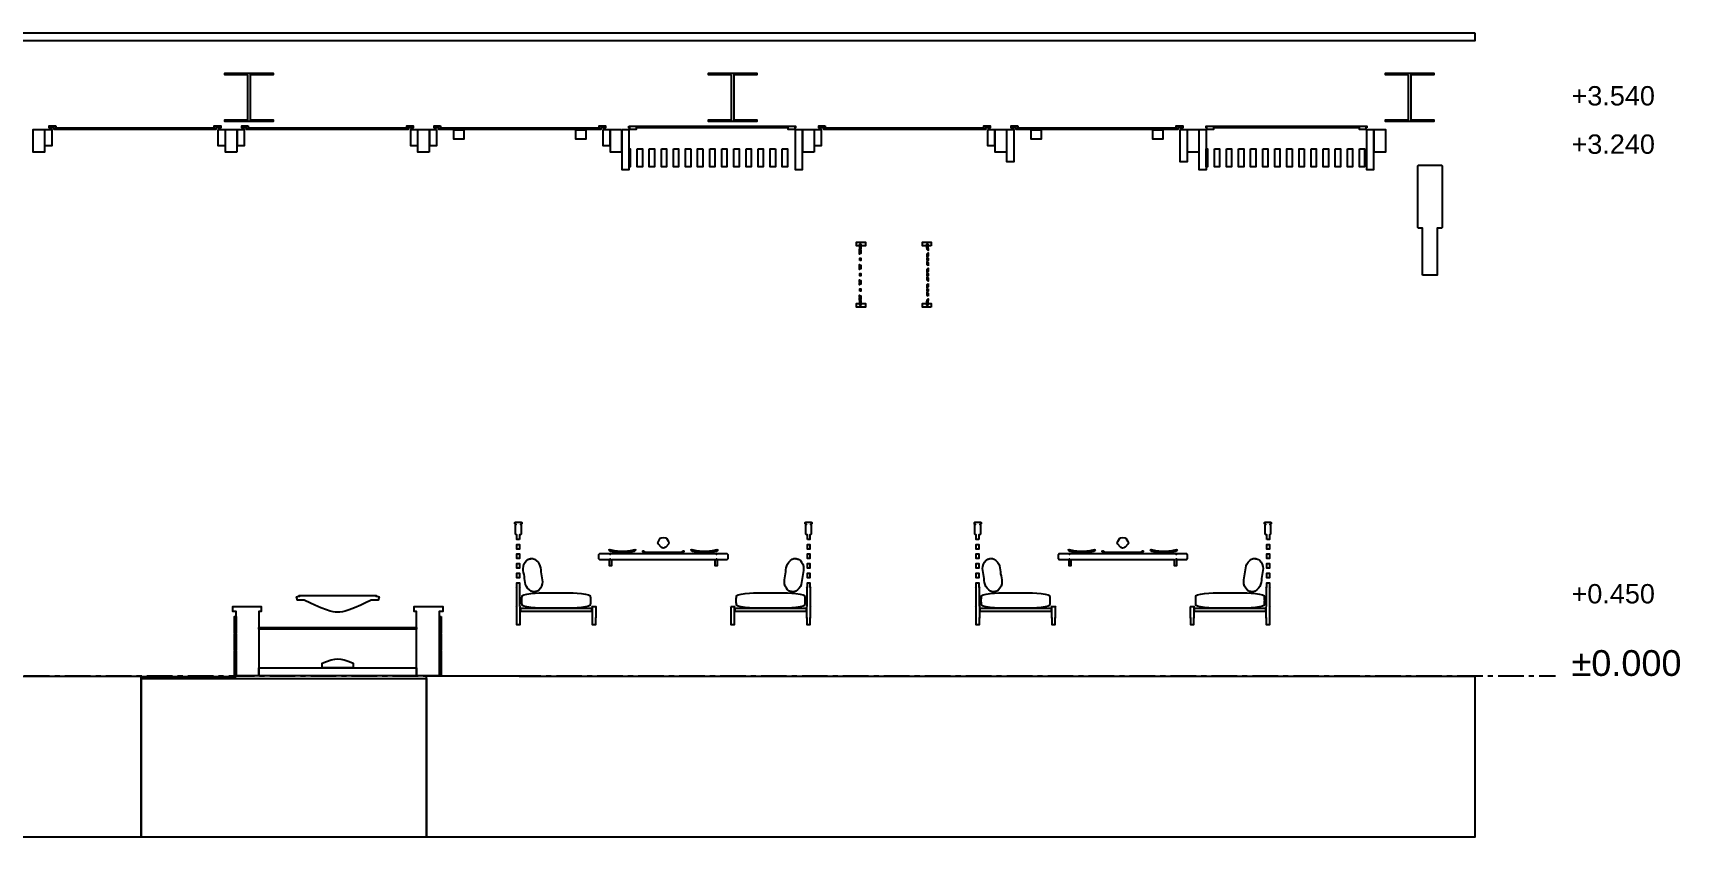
# Model space of a CAD drawing. Header units: millimetres. Extents: x -2320 to 44593, y -183000 to 30400.
# Drawn here: x 26225 to 36443, y -35000 to -30010 of the extents above; entities that cross this region are included whole.
import ezdxf

# ---------------------------------------------------------------- set-up
doc = ezdxf.new("R2010")
doc.units = ezdxf.units.MM
doc.header["$LTSCALE"] = 50
doc.linetypes.add('CENTER', pattern=[5.08, 3.175, -0.635, 0.635, -0.635])
for name, color, linetype in [('A-DIMS', 1, 'Continuous'), ('A-SECT', 7, 'Continuous'), ('S-GRID', 8, 'CENTER')]:
    doc.layers.add(name, color=color, linetype=linetype)
doc.styles.add('VN', font='arial.ttf')

msp = doc.modelspace()

# ---------------------------------------------------------------- linework, layer by layer
at = {"layer": 'A-SECT'}
for points in [[(35169.5, -30010), (35169.5, -30060), (20766, -30060), (20766, -30010)], [(27558.9, -30270.7), (27416, -30270.7), (27416, -30260), (27716, -30260), (27716, -30270.7), (27573.1, -30270.7), (27573.1, -30549.3), (27716, -30549.3), (27716, -30560), (27416, -30560), (27416, -30549.3), (27558.9, -30549.3)], [(30558.9, -30270.7), (30416, -30270.7), (30416, -30260), (30716, -30260), (30716, -30270.7), (30573.1, -30270.7), (30573.1, -30549.3), (30716, -30549.3), (30716, -30560), (30416, -30560), (30416, -30549.3), (30558.9, -30549.3)], [(34758.9, -30270.7), (34616, -30270.7), (34616, -30260), (34916, -30260), (34916, -30270.7), (34773.1, -30270.7), (34773.1, -30549.3), (34916, -30549.3), (34916, -30560), (34616, -30560), (34616, -30549.3), (34758.9, -30549.3)], [(26296.7, -30610), (26296.7, -30750), (26226.7, -30750), (26226.7, -30610)], [(26299.7, -30610), (26341.7, -30610), (26341.7, -30710), (26299.7, -30710)], [(26366.7, -30586), (26366.7, -30598), (27350.1, -30598), (27350.1, -30586), (27390.1, -30586), (27390.1, -30598), (27360.1, -30598), (27360.1, -30610), (26356.7, -30610), (26356.7, -30598), (26326.7, -30598), (26326.7, -30586)], [(27375.1, -30610), (27417.1, -30610), (27417.1, -30710), (27375.1, -30710)], [(27490.1, -30750), (27420.1, -30750), (27420.1, -30610), (27490.1, -30610)], [(27493.1, -30610), (27535.1, -30610), (27535.1, -30710), (27493.1, -30710)], [(27560.1, -30586), (27560.1, -30598), (28543.6, -30598), (28543.6, -30586), (28583.6, -30586), (28583.6, -30598), (28553.6, -30598), (28553.6, -30610), (27550.1, -30610), (27550.1, -30598), (27520.1, -30598), (27520.1, -30586)], [(28610.6, -30610), (28610.6, -30710), (28568.6, -30710), (28568.6, -30610)], [(28683.6, -30750), (28613.6, -30750), (28613.6, -30610), (28683.6, -30610)], [(28728.6, -30610), (28728.6, -30710), (28686.6, -30710), (28686.6, -30610)], [(28753.6, -30586), (28753.6, -30598), (29737.1, -30598), (29737.1, -30586), (29777.1, -30586), (29777.1, -30598), (29747.1, -30598), (29747.1, -30610), (28743.6, -30610), (28743.6, -30598), (28713.6, -30598), (28713.6, -30586)], [(28836.7, -30612), (28898.7, -30612), (28898.7, -30670), (28836.7, -30670)], [(29591.9, -30612), (29654, -30612), (29654, -30670), (29591.9, -30670)], [(29762.1, -30610), (29804.1, -30610), (29804.1, -30710), (29762.1, -30710)], [(29877.1, -30610), (29877.1, -30750), (29807.1, -30750), (29807.1, -30610)], [(29880.1, -30610), (29922.1, -30610), (29922.1, -30860), (29880.1, -30860)], [(29922.1, -30588), (30955.6, -30588), (30955.6, -30598), (30950.6, -30598), (30950.6, -30610), (30910.6, -30610), (30910.6, -30598), (29967.1, -30598), (29967.1, -30610), (29927.1, -30610), (29927.1, -30598), (29922.1, -30598)], [(30955.6, -30610), (30997.6, -30610), (30997.6, -30860), (30955.6, -30860)], [(31070.6, -30750), (31000.6, -30750), (31000.6, -30610), (31070.6, -30610)], [(31073.6, -30610), (31115.6, -30610), (31115.6, -30710), (31073.6, -30710)], [(31140.6, -30586), (31140.6, -30598), (32124, -30598), (32124, -30586), (32164, -30586), (32164, -30598), (32134, -30598), (32134, -30610), (31130.6, -30610), (31130.6, -30598), (31100.6, -30598), (31100.6, -30586)], [(32149, -30610), (32191, -30610), (32191, -30710), (32149, -30710)], [(32264, -30750), (32194, -30750), (32194, -30610), (32264, -30610)], [(32267, -30610), (32309, -30610), (32309, -30810), (32267, -30810)], [(32334, -30586), (32334, -30598), (33317.5, -30598), (33317.5, -30586), (33357.5, -30586), (33357.5, -30598), (33327.5, -30598), (33327.5, -30610), (32324, -30610), (32324, -30598), (32294, -30598), (32294, -30586)], [(32479.2, -30612), (32479.2, -30670), (32417.1, -30670), (32417.1, -30612)], [(33172.4, -30612), (33234.4, -30612), (33234.4, -30670), (33172.4, -30670)], [(33342.5, -30610), (33384.5, -30610), (33384.5, -30810), (33342.5, -30810)], [(33457.5, -30610), (33457.5, -30750), (33387.5, -30750), (33387.5, -30610)], [(33502.5, -30610), (33502.5, -30860), (33460.5, -30860), (33460.5, -30610)], [(34499, -30598), (34494, -30598), (34494, -30610), (34454, -30610), (34454, -30598), (33547.5, -30598), (33547.5, -30610), (33507.5, -30610), (33507.5, -30598), (33502.5, -30598), (33502.5, -30588), (34499, -30588)], [(34499, -30610), (34541, -30610), (34541, -30860), (34499, -30860)], [(34546, -30610), (34581, -30610), (34616, -30610), (34616, -30750), (34581, -30750), (34546, -30750)], [(29923.1, -30730), (29930.6, -30730), (29930.6, -30840), (29923.1, -30840)], [(29973.6, -30730), (30005.6, -30730), (30005.6, -30840), (29973.6, -30840)], [(30048.6, -30730), (30080.6, -30730), (30080.6, -30840), (30048.6, -30840)], [(30123.6, -30730), (30155.6, -30730), (30155.6, -30840), (30123.6, -30840)], [(30198.6, -30730), (30230.6, -30730), (30230.6, -30840), (30198.6, -30840)], [(30305.6, -30730), (30305.6, -30840), (30273.6, -30840), (30273.6, -30730)], [(30380.6, -30730), (30380.6, -30840), (30348.6, -30840), (30348.6, -30730)], [(30423.6, -30730), (30455.6, -30730), (30455.6, -30840), (30423.6, -30840)], [(30498.6, -30730), (30530.6, -30730), (30530.6, -30840), (30498.6, -30840)], [(30573.6, -30730), (30605.6, -30730), (30605.6, -30840), (30573.6, -30840)], [(30648.6, -30730), (30680.6, -30730), (30680.6, -30840), (30648.6, -30840)], [(30723.6, -30730), (30755.6, -30730), (30755.6, -30840), (30723.6, -30840)], [(30830.6, -30730), (30830.6, -30840), (30798.6, -30840), (30798.6, -30730)], [(30873.6, -30730), (30905.6, -30730), (30905.6, -30840), (30873.6, -30840)], [(33503.5, -30730), (33511, -30730), (33511, -30840), (33503.5, -30840)], [(33554, -30730), (33586, -30730), (33586, -30840), (33554, -30840)], [(33629, -30730), (33661, -30730), (33661, -30840), (33629, -30840)], [(33704, -30730), (33736, -30730), (33736, -30840), (33704, -30840)], [(33779, -30730), (33811, -30730), (33811, -30840), (33779, -30840)], [(33854, -30730), (33886, -30730), (33886, -30840), (33854, -30840)], [(33929, -30730), (33961, -30730), (33961, -30840), (33929, -30840)], [(34036, -30730), (34036, -30840), (34004, -30840), (34004, -30730)], [(34111, -30730), (34111, -30840), (34079, -30840), (34079, -30730)], [(34154, -30730), (34186, -30730), (34186, -30840), (34154, -30840)], [(34229, -30730), (34261, -30730), (34261, -30840), (34229, -30840)], [(34304, -30730), (34336, -30730), (34336, -30840), (34304, -30840)], [(34379, -30730), (34411, -30730), (34411, -30840), (34379, -30840)], [(34454, -30730), (34486, -30730), (34486, -30840), (34454, -30840)], [(34846, -31513.8), (34846, -31221.3), (34820, -31221.3), (34816, -31217.4), (34816, -30835.1), (34820, -30831.2), (34962, -30831.2), (34966, -30835.1), (34966, -31217.4), (34962, -31221.3), (34936, -31221.3), (34936, -31513.8)], [(31335.1, -31332), (31334.8, -31332), (31334.8, -31308), (31335.1, -31308), (31388.9, -31308), (31388.9, -31332)], [(31359, -31357.6), (31359.9, -31356.8), (31359.9, -31358.4), (31359.9, -31376.6), (31359.9, -31378.2), (31359, -31377.4), (31353.5, -31382.2), (31353.4, -31372.5), (31353.4, -31362.5), (31353.4, -31352.7)], [(31354.2, -31340.7), (31354.2, -31339.5), (31354.2, -31338.8), (31354.2, -31338), (31354.2, -31337.4), (31354.2, -31336.5), (31354.2, -31335.9), (31354.2, -31335.2), (31354.2, -31334.8), (31354.2, -31334.3), (31354.2, -31333.9), (31354.2, -31333.4), (31354.2, -31333), (31354.2, -31332.5), (31354.2, -31332.2), (31354.2, -31331.9), (31354.2, -31331.6), (31354.2, -31331.2), (31354.2, -31330.9), (31354.2, -31330.6), (31354.2, -31330.3), (31354.2, -31330.1), (31354.2, -31329.9), (31354.2, -31329.6), (31354.2, -31329.4), (31354.2, -31329.2), (31354.2, -31329), (31354.2, -31328.8), (31354.2, -31328.7), (31354.2, -31328.5), (31354.2, -31328.3), (31354.2, -31328.1), (31354.2, -31328), (31354.2, -31327.8), (31354.2, -31327.7), (31354.2, -31327.5), (31354.2, -31327.4), (31354.2, -31327.2), (31354.2, -31327.1), (31354.2, -31327), (31354.2, -31326.9), (31354.2, -31326.8), (31354.2, -31326.7), (31354.2, -31326.6), (31354.2, -31326.5), (31354.2, -31326.4), (31354.2, -31326.3), (31354.2, -31326.2), (31354.2, -31326.1), (31354.2, -31326), (31354.2, -31325.9), (31354.2, -31325.8), (31354.2, -31325.7), (31354.2, -31325.6), (31354.2, -31325.5), (31354.2, -31325.4), (31354.2, -31325.3), (31354.2, -31325.2), (31354.2, -31325.1), (31354.2, -31325), (31354.2, -31324.9), (31354.2, -31324.8), (31354.2, -31324.7), (31354.2, -31320), (31361.1, -31320), (31361.1, -31324.5), (31361.1, -31324.6), (31361.1, -31324.7), (31361.1, -31324.8), (31361.1, -31324.9), (31361.1, -31325), (31361.1, -31325.1), (31361.1, -31325.2), (31361.1, -31325.3), (31361.1, -31325.4), (31361.1, -31325.5), (31361.1, -31325.6), (31361.1, -31325.7), (31361.1, -31325.8), (31361.1, -31325.9), (31361.1, -31326), (31361.1, -31326.1), (31361.1, -31326.2), (31361.1, -31326.3), (31361.1, -31326.4), (31361.1, -31326.5), (31361.1, -31326.6), (31361.1, -31326.7), (31361.1, -31326.8), (31361.1, -31326.9), (31361.1, -31327), (31361.1, -31327.2), (31361.1, -31327.3), (31361.1, -31327.5), (31361.1, -31327.6), (31361.1, -31327.7), (31361.1, -31327.9), (31361.1, -31328.1), (31361.1, -31328.2), (31361.1, -31328.4), (31361.1, -31328.6), (31361.1, -31328.7), (31361.1, -31328.9), (31361.1, -31329.2), (31361.1, -31329.4), (31361.1, -31329.6), (31361.1, -31329.8), (31361.1, -31330.1), (31361.1, -31330.3), (31361.1, -31330.6), (31361.1, -31330.9), (31361.1, -31331.3), (31361.1, -31331.5), (31361.1, -31331.8), (31361.1, -31332.1), (31361.1, -31332.6), (31361.1, -31333), (31361.1, -31333.5), (31361.1, -31333.9), (31361.1, -31334.3), (31361.1, -31334.8), (31361.1, -31335.5), (31361.1, -31336.1), (31361.1, -31336.9), (31361.1, -31337.5), (31361.1, -31338.2), (31361.1, -31338.9), (31361.1, -31340.1), (31361.1, -31341.1), (31361.1, -31342.6), (31361.1, -31343.7), (31361.1, -31345), (31361.1, -31346.4), (31360.6, -31348.8), (31360, -31350), (31353.5, -31350), (31353.7, -31349.6), (31354.2, -31347.1), (31354.2, -31345.7), (31354.2, -31344.4), (31354.2, -31343.3), (31354.2, -31341.7)], [(31797.2, -31332), (31796.9, -31332), (31743.1, -31332), (31743.1, -31308), (31796.9, -31308), (31797.2, -31308)], [(31777.2, -31324.9), (31777.2, -31325), (31777.2, -31325.1), (31777.2, -31325.2), (31777.2, -31325.3), (31777.2, -31325.4), (31777.2, -31325.5), (31777.2, -31325.6), (31777.2, -31325.7), (31777.2, -31325.8), (31777.2, -31325.9), (31777.2, -31326), (31777.2, -31326.2), (31777.2, -31326.3), (31777.2, -31326.4), (31777.2, -31326.5), (31777.2, -31326.6), (31777.2, -31326.8), (31777.2, -31326.9), (31777.2, -31327), (31777.2, -31327.1), (31777.2, -31327.2), (31777.2, -31327.3), (31777.2, -31327.5), (31777.2, -31327.6), (31777.2, -31327.7), (31777.2, -31327.9), (31777.2, -31328), (31777.2, -31328.2), (31777.2, -31328.4), (31777.2, -31328.6), (31777.2, -31328.7), (31777.2, -31328.9), (31777.2, -31329.1), (31777.2, -31329.3), (31777.2, -31329.6), (31777.2, -31329.8), (31777.2, -31330), (31777.2, -31330.2), (31777.2, -31330.5), (31777.2, -31330.8), (31777.2, -31331.1), (31777.2, -31331.4), (31777.2, -31331.7), (31777.2, -31331.9), (31777.2, -31332.4), (31777.2, -31332.7), (31777.2, -31333.2), (31777.2, -31333.6), (31777.2, -31334), (31777.2, -31334.4), (31777.2, -31335.1), (31777.2, -31335.6), (31777.2, -31336.4), (31777.2, -31336.9), (31777.2, -31337.6), (31777.2, -31338.2), (31777.2, -31339.3), (31777.2, -31340.2), (31777.2, -31341.5), (31777.2, -31342.5), (31777.2, -31343.6), (31777.2, -31344.8), (31777.4, -31346.8), (31778.1, -31348.6), (31778.4, -31350), (31778.4, -31359.6), (31772, -31353.9), (31772, -31350), (31771.6, -31347.9), (31771.1, -31346.1), (31771, -31344.1), (31771, -31343), (31771, -31341.9), (31771, -31341), (31771, -31339.7), (31771, -31338.8), (31771, -31337.8), (31771, -31337.1), (31771, -31336.5), (31771, -31336), (31771, -31335.2), (31771, -31334.7), (31771, -31334.1), (31771, -31333.7), (31771, -31333.3), (31771, -31332.9), (31771, -31332.4), (31771, -31332.1), (31771, -31331.6), (31771, -31331.4), (31771, -31331.1), (31771, -31330.8), (31771, -31330.5), (31771, -31330.2), (31771, -31329.9), (31771, -31329.7), (31771, -31329.5), (31771, -31329.3), (31771, -31329.1), (31771, -31328.9), (31771, -31328.6), (31771, -31328.5), (31771, -31328.3), (31771, -31328.2), (31771, -31328), (31771, -31327.8), (31771, -31327.7), (31771, -31327.5), (31771, -31327.4), (31771, -31327.3), (31771, -31327.1), (31771, -31327), (31771, -31326.9), (31771, -31326.8), (31771, -31326.7), (31771, -31326.6), (31771, -31326.5), (31771, -31326.4), (31771, -31326.2), (31771, -31326.1), (31771, -31326), (31771, -31325.9), (31771, -31325.8), (31771, -31325.7), (31771, -31325.6), (31771, -31325.5), (31771, -31325.4), (31771, -31325.3), (31771, -31325.2), (31771, -31325.1), (31771, -31325), (31771, -31324.9), (31771, -31324.8), (31771, -31324.7), (31771, -31324.6), (31771, -31324.5), (31771, -31320), (31777.2, -31320), (31777.2, -31324.6), (31777.2, -31324.7), (31777.2, -31324.8)], [(31359.9, -31471.6), (31359.9, -31473.2), (31359, -31472.4), (31353.5, -31477.2), (31353.4, -31467.5), (31353.4, -31457.5), (31353.5, -31447.8), (31359, -31452.6), (31359.9, -31451.8), (31359.9, -31452.2), (31359.9, -31453.4)], [(31354.1, -31422), (31354.1, -31414), (31354.1, -31408), (31360.8, -31408), (31360.8, -31415.4), (31360.8, -31422)], [(31778.2, -31454.4), (31771.7, -31448.6), (31771.4, -31440.3), (31771.8, -31428.9), (31778.1, -31434.5), (31777.8, -31443.2)], [(31771.6, -31422), (31771.6, -31409.5), (31771.6, -31408), (31777.7, -31408), (31777.7, -31410.8), (31777.7, -31422)], [(31778.1, -31395.5), (31771.8, -31401.1), (31771.9, -31394.2), (31771.7, -31381.4), (31778.2, -31375.6), (31778.4, -31383.1)], [(31359.9, -31566.6), (31359.9, -31568.2), (31359, -31567.4), (31353.5, -31572.2), (31353.4, -31562.5), (31353.6, -31557.5), (31353.4, -31552.5), (31353.5, -31545.1), (31353.5, -31542.8), (31359, -31547.6), (31359.9, -31546.8), (31359.9, -31547.2), (31359.9, -31548.4), (31360.1, -31557.5)], [(31360.8, -31509.6), (31360.8, -31517), (31354.1, -31517), (31354.1, -31511), (31354.1, -31503), (31360.8, -31503)], [(31771.7, -31543.6), (31771.4, -31535.3), (31771.8, -31523.9), (31778.1, -31529.5), (31777.8, -31538.2), (31778.2, -31549.4)], [(31778.2, -31565.6), (31777.8, -31576.8), (31778.1, -31585.5), (31771.8, -31591.1), (31771.4, -31579.7), (31771.7, -31571.4)], [(31771.6, -31517), (31771.6, -31504.5), (31771.6, -31503), (31777.7, -31503), (31777.7, -31505.8), (31777.7, -31517)], [(31778.4, -31478.1), (31778.1, -31490.5), (31771.8, -31496.1), (31771.9, -31489.2), (31771.7, -31476.4), (31778.2, -31470.6)], [(31359.9, -31661.6), (31359.9, -31663.2), (31359, -31662.4), (31353.4, -31667.3), (31353.4, -31657.5), (31353.6, -31652.5), (31353.4, -31647.5), (31353.5, -31637.8), (31359, -31642.6), (31359.9, -31641.8), (31359.9, -31643.4), (31360.1, -31652.5)], [(31361.1, -31678.9), (31361.1, -31679.9), (31361.1, -31681.1), (31361.1, -31681.8), (31361.1, -31682.5), (31361.1, -31683.1), (31361.1, -31683.9), (31361.1, -31684.5), (31361.1, -31685.2), (31361.1, -31685.7), (31361.1, -31686.1), (31361.1, -31686.5), (31361.1, -31687), (31361.1, -31687.4), (31361.1, -31687.9), (31361.1, -31688.2), (31361.1, -31688.5), (31361.1, -31688.7), (31361.1, -31689.1), (31361.1, -31689.4), (31361.1, -31689.7), (31361.1, -31689.9), (31361.1, -31690.2), (31361.1, -31690.4), (31361.1, -31690.6), (31361.1, -31690.8), (31361.1, -31691.1), (31361.1, -31691.3), (31361.1, -31691.4), (31361.1, -31691.6), (31361.1, -31691.8), (31361.1, -31691.9), (31361.1, -31692.1), (31361.1, -31692.3), (31361.1, -31692.4), (31361.1, -31692.5), (31361.1, -31692.7), (31361.1, -31692.8), (31361.1, -31693), (31361.1, -31693.1), (31361.1, -31693.2), (31361.1, -31693.3), (31361.1, -31693.4), (31361.1, -31693.5), (31361.1, -31693.6), (31361.1, -31693.7), (31361.1, -31693.8), (31361.1, -31693.9), (31361.1, -31694), (31361.1, -31694.1), (31361.1, -31694.2), (31361.1, -31694.3), (31361.1, -31694.4), (31361.1, -31694.5), (31361.1, -31694.6), (31361.1, -31694.7), (31361.1, -31694.8), (31361.1, -31694.9), (31361.1, -31695), (31361.1, -31695.1), (31361.1, -31695.2), (31361.1, -31695.3), (31361.1, -31695.4), (31361.1, -31695.5), (31361.1, -31700), (31354.2, -31700), (31354.2, -31695.3), (31354.2, -31695.2), (31354.2, -31695.1), (31354.2, -31695), (31354.2, -31694.9), (31354.2, -31694.8), (31354.2, -31694.7), (31354.2, -31694.6), (31354.2, -31694.5), (31354.2, -31694.4), (31354.2, -31694.3), (31354.2, -31694.2), (31354.2, -31694.1), (31354.2, -31694), (31354.2, -31693.9), (31354.2, -31693.8), (31354.2, -31693.7), (31354.2, -31693.6), (31354.2, -31693.5), (31354.2, -31693.4), (31354.2, -31693.3), (31354.2, -31693.2), (31354.2, -31693.1), (31354.2, -31693), (31354.2, -31692.9), (31354.2, -31692.8), (31354.2, -31692.6), (31354.2, -31692.5), (31354.2, -31692.3), (31354.2, -31692.2), (31354.2, -31692), (31354.2, -31691.9), (31354.2, -31691.7), (31354.2, -31691.5), (31354.2, -31691.3), (31354.2, -31691.2), (31354.2, -31691), (31354.2, -31690.8), (31354.2, -31690.6), (31354.2, -31690.4), (31354.2, -31690.1), (31354.2, -31689.9), (31354.2, -31689.7), (31354.2, -31689.4), (31354.2, -31689.1), (31354.2, -31688.8), (31354.2, -31688.4), (31354.2, -31688.1), (31354.2, -31687.8), (31354.2, -31687.5), (31354.2, -31687), (31354.2, -31686.6), (31354.2, -31686.1), (31354.2, -31685.7), (31354.2, -31685.2), (31354.2, -31684.8), (31354.2, -31684.1), (31354.2, -31683.5), (31354.2, -31682.6), (31354.2, -31682), (31354.2, -31681.2), (31354.2, -31680.5), (31354.2, -31679.3), (31354.2, -31678.3), (31354.2, -31676.7), (31354.2, -31675.6), (31354.2, -31674.3), (31354.2, -31672.9), (31353.7, -31670.4), (31353.5, -31670), (31360, -31670), (31360.6, -31671.2), (31361.1, -31673.6), (31361.1, -31675), (31361.1, -31676.3), (31361.1, -31677.4)], [(31354.1, -31612), (31354.1, -31604), (31354.1, -31598), (31360.8, -31598), (31360.8, -31605.4), (31360.8, -31612)], [(31771, -31695.3), (31771, -31695.2), (31771, -31695.1), (31771, -31695), (31771, -31694.9), (31771, -31694.8), (31771, -31694.7), (31771, -31694.6), (31771, -31694.5), (31771, -31694.4), (31771, -31694.3), (31771, -31694.2), (31771, -31694.1), (31771, -31694), (31771, -31693.9), (31771, -31693.8), (31771, -31693.6), (31771, -31693.5), (31771, -31693.4), (31771, -31693.3), (31771, -31693.2), (31771, -31693.1), (31771, -31693), (31771, -31692.9), (31771, -31692.7), (31771, -31692.6), (31771, -31692.5), (31771, -31692.3), (31771, -31692.2), (31771, -31692), (31771, -31691.8), (31771, -31691.7), (31771, -31691.5), (31771, -31691.4), (31771, -31691.1), (31771, -31690.9), (31771, -31690.7), (31771, -31690.5), (31771, -31690.3), (31771, -31690.1), (31771, -31689.8), (31771, -31689.5), (31771, -31689.2), (31771, -31688.9), (31771, -31688.6), (31771, -31688.4), (31771, -31687.9), (31771, -31687.6), (31771, -31687.1), (31771, -31686.7), (31771, -31686.3), (31771, -31685.9), (31771, -31685.3), (31771, -31684.8), (31771, -31684), (31771, -31683.5), (31771, -31682.9), (31771, -31682.2), (31771, -31681.2), (31771, -31680.3), (31771, -31679), (31771, -31678.1), (31771, -31677), (31771, -31675.9), (31771.1, -31673.9), (31771.6, -31672.1), (31772, -31670), (31772, -31666.1), (31778.4, -31660.4), (31778.4, -31670), (31778.1, -31671.4), (31777.4, -31673.2), (31777.2, -31675.2), (31777.2, -31676.4), (31777.2, -31677.5), (31777.2, -31678.5), (31777.2, -31679.8), (31777.2, -31680.7), (31777.2, -31681.8), (31777.2, -31682.4), (31777.2, -31683.1), (31777.2, -31683.6), (31777.2, -31684.4), (31777.2, -31684.9), (31777.2, -31685.6), (31777.2, -31686), (31777.2, -31686.4), (31777.2, -31686.8), (31777.2, -31687.3), (31777.2, -31687.6), (31777.2, -31688.1), (31777.2, -31688.3), (31777.2, -31688.6), (31777.2, -31688.9), (31777.2, -31689.2), (31777.2, -31689.5), (31777.2, -31689.8), (31777.2, -31690), (31777.2, -31690.2), (31777.2, -31690.4), (31777.2, -31690.7), (31777.2, -31690.9), (31777.2, -31691.1), (31777.2, -31691.3), (31777.2, -31691.4), (31777.2, -31691.6), (31777.2, -31691.8), (31777.2, -31692), (31777.2, -31692.1), (31777.2, -31692.3), (31777.2, -31692.4), (31777.2, -31692.5), (31777.2, -31692.7), (31777.2, -31692.8), (31777.2, -31692.9), (31777.2, -31693), (31777.2, -31693.1), (31777.2, -31693.2), (31777.2, -31693.4), (31777.2, -31693.5), (31777.2, -31693.6), (31777.2, -31693.7), (31777.2, -31693.8), (31777.2, -31694), (31777.2, -31694.1), (31777.2, -31694.2), (31777.2, -31694.3), (31777.2, -31694.4), (31777.2, -31694.5), (31777.2, -31694.6), (31777.2, -31694.7), (31777.2, -31694.8), (31777.2, -31694.9), (31777.2, -31695), (31777.2, -31695.1), (31777.2, -31695.2), (31777.2, -31695.3), (31777.2, -31695.4), (31777.2, -31700), (31771, -31700), (31771, -31695.5), (31771, -31695.4)], [(31778.2, -31644.4), (31771.7, -31638.6), (31771.4, -31630.3), (31771.8, -31618.9), (31778.1, -31624.5), (31777.8, -31633.2)], [(31777.7, -31598), (31777.7, -31609.2), (31777.7, -31612), (31771.6, -31612), (31771.6, -31610.5), (31771.6, -31598)], [(31335.1, -31712), (31334.8, -31712), (31334.8, -31688), (31335.1, -31688), (31388.9, -31688), (31388.9, -31712)], [(31797.2, -31712), (31796.9, -31712), (31743.1, -31712), (31743.1, -31688), (31796.9, -31688), (31797.2, -31688)], [(29243, -33153.6), (29227, -33153.6), (29227, -33152.2), (29227, -33148.9), (29227, -33147.3), (29227, -33142.5), (29227, -33125), (29223, -33125), (29219, -33121), (29219, -33064), (29223, -33060), (29219, -33060), (29215, -33056), (29215, -33049), (29219, -33045), (29253, -33045), (29257, -33049), (29257, -33056), (29253, -33060), (29249, -33060), (29253, -33064), (29253, -33121), (29249, -33125), (29243, -33125), (29243, -33142.5), (29243, -33147.3), (29243, -33148.9), (29243, -33152.2)], [(31029, -33153.6), (31029, -33152.2), (31029, -33147.3), (31029, -33142.5), (31029, -33125), (31023, -33125), (31019, -33121), (31019, -33064), (31023, -33060), (31019, -33060), (31015, -33056), (31015, -33049), (31019, -33045), (31053, -33045), (31057, -33049), (31057, -33056), (31053, -33060), (31049, -33060), (31053, -33064), (31053, -33121), (31049, -33125), (31045, -33125), (31045, -33142.5), (31045, -33147.3), (31045, -33152.2), (31045, -33153.6)], [(32093, -33153.6), (32077, -33153.6), (32077, -33152.2), (32077, -33148.9), (32077, -33147.3), (32077, -33142.5), (32077, -33125), (32073, -33125), (32069, -33121), (32069, -33064), (32073, -33060), (32069, -33060), (32065, -33056), (32065, -33049), (32069, -33045), (32103, -33045), (32107, -33049), (32107, -33056), (32103, -33060), (32099, -33060), (32103, -33064), (32103, -33121), (32099, -33125), (32093, -33125), (32093, -33142.5), (32093, -33147.3), (32093, -33148.9), (32093, -33152.2)], [(33879, -33153.6), (33879, -33152.2), (33879, -33147.3), (33879, -33142.5), (33879, -33125), (33873, -33125), (33869, -33121), (33869, -33064), (33873, -33060), (33869, -33060), (33865, -33056), (33865, -33049), (33869, -33045), (33903, -33045), (33907, -33049), (33907, -33056), (33903, -33060), (33899, -33060), (33903, -33064), (33903, -33121), (33899, -33125), (33895, -33125), (33895, -33142.5), (33895, -33147.3), (33895, -33152.2), (33895, -33153.6)], [(29227, -33202.9), (29227, -33193.9), (29227, -33185.2), (29227, -33183.8), (29243, -33183.8), (29243, -33185.2), (29243, -33193.9), (29243, -33202.9), (29243, -33211.6), (29243, -33213), (29227, -33213), (29227, -33211.6)], [(30127.8, -33203.4), (30124.6, -33203), (30121.4, -33201.7), (30105.2, -33182), (30101.6, -33175), (30105.2, -33165), (30116.7, -33145), (30121.4, -33143.4), (30136, -33141.7), (30150.6, -33143.4), (30155.3, -33145), (30166.8, -33165), (30170.4, -33175), (30166.8, -33182), (30150.6, -33201.7), (30147.4, -33203), (30143.8, -33203.5), (30141.9, -33206), (30135, -33208), (30128.4, -33204.6)], [(31045, -33193.9), (31045, -33202.9), (31045, -33211.6), (31045, -33213), (31029, -33213), (31029, -33211.6), (31029, -33202.9), (31029, -33193.9), (31029, -33185.2), (31029, -33183.8), (31045, -33183.8), (31045, -33185.2)], [(32077, -33202.9), (32077, -33193.9), (32077, -33185.2), (32077, -33183.8), (32093, -33183.8), (32093, -33185.2), (32093, -33193.9), (32093, -33202.9), (32093, -33211.6), (32093, -33213), (32077, -33213), (32077, -33211.6)], [(32977.8, -33203.4), (32974.6, -33203), (32971.4, -33201.7), (32955.2, -33182), (32951.6, -33175), (32955.2, -33165), (32966.7, -33145), (32971.4, -33143.4), (32986, -33141.7), (33000.6, -33143.4), (33005.3, -33145), (33016.8, -33165), (33020.4, -33175), (33016.8, -33182), (33000.6, -33201.7), (32997.4, -33203), (32993.8, -33203.5), (32991.9, -33206), (32985, -33208), (32978.4, -33204.6)], [(33895, -33193.9), (33895, -33202.9), (33895, -33211.6), (33895, -33213), (33879, -33213), (33879, -33211.6), (33879, -33202.9), (33879, -33193.9), (33879, -33185.2), (33879, -33183.8), (33895, -33183.8), (33895, -33185.2)], [(29227, -33262.3), (29227, -33253.3), (29227, -33244.6), (29227, -33243.2), (29243, -33243.2), (29243, -33244.6), (29243, -33253.3), (29243, -33262.3), (29243, -33271), (29243, -33272.4), (29227, -33272.4), (29227, -33271)], [(29227, -33330.4), (29227, -33321.7), (29227, -33312.7), (29227, -33304), (29227, -33302.6), (29243, -33302.6), (29243, -33304), (29243, -33312.7), (29243, -33321.7), (29243, -33330.4), (29243, -33331.8), (29227, -33331.8)], [(29335.9, -33477.8), (29333.1, -33477.9), (29330.9, -33478), (29330.3, -33478), (29327.5, -33477.9), (29324.6, -33477.8), (29321.3, -33477.1), (29315.2, -33473.8), (29304.7, -33466.2), (29293.6, -33455.7), (29286, -33444.3), (29281.4, -33432.3), (29278.5, -33420.1), (29276.6, -33407.7), (29275.3, -33395.3), (29273.8, -33382.9), (29271.6, -33370.6), (29269.1, -33358.3), (29267.2, -33346), (29266.4, -33333.4), (29267.3, -33320.7), (29271.2, -33307.4), (29278.7, -33294.2), (29286.4, -33283.8), (29291.3, -33278.9), (29294.3, -33277.2), (29297, -33276.2), (29299.7, -33275.3), (29300.3, -33275.2), (29302.4, -33274.6), (29305.1, -33273.9), (29307.8, -33273.3), (29310, -33272.9), (29311.6, -33272.2), (29312.2, -33272.6), (29313.3, -33272.5), (29316.1, -33272.2), (29318.9, -33272.1), (29321.1, -33272), (29321.7, -33272), (29324.5, -33272.1), (29327.4, -33272.2), (29330.7, -33272.9), (29336.8, -33276.2), (29347.3, -33283.8), (29358.4, -33294.3), (29366, -33305.7), (29370.6, -33317.7), (29373.5, -33329.9), (29375.4, -33342.3), (29376.7, -33354.7), (29378.2, -33367.1), (29380.4, -33379.4), (29382.8, -33391.7), (29384.8, -33404), (29385.6, -33416.6), (29384.7, -33429.3), (29380.8, -33442.6), (29373.3, -33455.8), (29365.6, -33466.2), (29360.6, -33471.1), (29357.7, -33472.8), (29355, -33473.8), (29352.3, -33474.7), (29351.7, -33474.8), (29349.6, -33475.4), (29346.9, -33476.1), (29344.2, -33476.7), (29342, -33477.1), (29340.4, -33477.8), (29339.8, -33477.4), (29338.7, -33477.5)], [(29802.5, -33280), (29806, -33280), (29806, -33274), (29800, -33280), (29742, -33280), (29736, -33274), (29736, -33246), (29742, -33240), (29800, -33240), (29806, -33246), (29806, -33240), (30466, -33240), (30466, -33246), (30472, -33240), (30530, -33240), (30536, -33246), (30536, -33274), (30530, -33280), (30472, -33280), (30466, -33274), (30466, -33280), (30469.5, -33280), (30469.5, -33316.5), (30457.5, -33316.5), (30457.5, -33280), (29814.5, -33280), (29814.5, -33316.5), (29802.5, -33316.5)], [(29912.4, -33224.4), (29932.6, -33221.4), (29960.1, -33216), (29961.9, -33216.6), (29965.3, -33218), (29961.9, -33221.5), (29954.1, -33228), (29932.6, -33232.7), (29912.4, -33236), (29896.2, -33237.7), (29881.6, -33238.2), (29867, -33237.7), (29850.8, -33236), (29830.6, -33232.7), (29809.1, -33228), (29801.3, -33221.5), (29797.9, -33218), (29801.3, -33216.6), (29803.1, -33216), (29830.6, -33221.4), (29850.8, -33224.4), (29867, -33225.9), (29881.6, -33226.4), (29896.2, -33225.9)], [(30011.2, -33240), (30011.2, -33237), (30020.7, -33237), (30006.8, -33225), (30011, -33223), (30023.5, -33233), (30039.3, -33233), (30075, -33233), (30094.1, -33233), (30106.5, -33233), (30115.7, -33233), (30123.2, -33233), (30129.8, -33233), (30136, -33233), (30142.2, -33233), (30148.8, -33233), (30156.3, -33233), (30165.5, -33233), (30178, -33233), (30197, -33233), (30232.7, -33233), (30248.5, -33233), (30261, -33223), (30265.2, -33225), (30251.3, -33237), (30260.8, -33237), (30260.8, -33240)], [(30421.2, -33224.4), (30441.4, -33221.4), (30468.9, -33216), (30470.7, -33216.6), (30474.1, -33218), (30470.7, -33221.5), (30462.9, -33228), (30441.4, -33232.7), (30421.2, -33236), (30405, -33237.7), (30390.4, -33238.2), (30375.8, -33237.7), (30359.6, -33236), (30339.4, -33232.7), (30317.9, -33228), (30310.1, -33221.5), (30306.7, -33218), (30310.1, -33216.6), (30311.9, -33216), (30339.4, -33221.4), (30359.6, -33224.4), (30375.8, -33225.9), (30390.4, -33226.4), (30405, -33225.9)], [(30925.1, -33476.1), (30922.4, -33475.4), (30920.3, -33474.8), (30919.7, -33474.7), (30917, -33473.8), (30914.3, -33472.8), (30911.4, -33471.1), (30906.4, -33466.2), (30898.7, -33455.8), (30891.2, -33442.6), (30887.3, -33429.3), (30886.4, -33416.6), (30887.2, -33404), (30889.2, -33391.7), (30891.6, -33379.4), (30893.8, -33367.1), (30895.3, -33354.7), (30896.6, -33342.3), (30898.5, -33329.9), (30901.4, -33317.7), (30906, -33305.7), (30913.6, -33294.3), (30924.7, -33283.8), (30935.2, -33276.2), (30941.3, -33272.9), (30944.6, -33272.2), (30947.5, -33272.1), (30950.3, -33272), (30950.9, -33272), (30953.1, -33272.1), (30955.9, -33272.2), (30958.7, -33272.5), (30959.8, -33272.6), (30960.4, -33272.2), (30962, -33272.9), (30964.2, -33273.3), (30966.9, -33273.9), (30969.6, -33274.6), (30971.7, -33275.2), (30972.3, -33275.3), (30975, -33276.2), (30977.7, -33277.2), (30980.6, -33278.9), (30985.6, -33283.8), (30993.3, -33294.2), (31000.8, -33307.4), (31004.7, -33320.7), (31005.6, -33333.4), (31004.7, -33346), (31002.8, -33358.3), (31000.4, -33370.6), (30998.2, -33382.9), (30996.7, -33395.3), (30995.4, -33407.7), (30993.5, -33420.1), (30990.6, -33432.3), (30986, -33444.3), (30978.4, -33455.7), (30967.3, -33466.2), (30956.8, -33473.8), (30950.7, -33477.1), (30947.4, -33477.8), (30944.5, -33477.9), (30941.7, -33478), (30941.1, -33478), (30938.9, -33477.9), (30936.1, -33477.8), (30933.3, -33477.5), (30932.2, -33477.4), (30931.6, -33477.8), (30930, -33477.1), (30927.8, -33476.7)], [(31045, -33253.3), (31045, -33262.3), (31045, -33271), (31045, -33272.4), (31029, -33272.4), (31029, -33271), (31029, -33262.3), (31029, -33253.3), (31029, -33244.6), (31029, -33243.2), (31045, -33243.2), (31045, -33244.6)], [(31045, -33304), (31045, -33312.7), (31045, -33321.7), (31045, -33330.4), (31045, -33331.8), (31029, -33331.8), (31029, -33330.4), (31029, -33321.7), (31029, -33312.7), (31029, -33304), (31029, -33302.6), (31045, -33302.6)], [(32077, -33262.3), (32077, -33253.3), (32077, -33244.6), (32077, -33243.2), (32093, -33243.2), (32093, -33244.6), (32093, -33253.3), (32093, -33262.3), (32093, -33271), (32093, -33272.4), (32077, -33272.4), (32077, -33271)], [(32077, -33330.4), (32077, -33321.7), (32077, -33312.7), (32077, -33304), (32077, -33302.6), (32093, -33302.6), (32093, -33304), (32093, -33312.7), (32093, -33321.7), (32093, -33330.4), (32093, -33331.8), (32077, -33331.8)], [(32185.9, -33477.8), (32183.1, -33477.9), (32180.9, -33478), (32180.3, -33478), (32177.5, -33477.9), (32174.6, -33477.8), (32171.3, -33477.1), (32165.2, -33473.8), (32154.7, -33466.2), (32143.6, -33455.7), (32136, -33444.3), (32131.4, -33432.3), (32128.5, -33420.1), (32126.6, -33407.7), (32125.3, -33395.3), (32123.8, -33382.9), (32121.6, -33370.6), (32119.2, -33358.3), (32117.2, -33346), (32116.4, -33333.4), (32117.3, -33320.7), (32121.2, -33307.4), (32128.7, -33294.2), (32136.4, -33283.8), (32141.4, -33278.9), (32144.3, -33277.2), (32147, -33276.2), (32149.7, -33275.3), (32150.3, -33275.2), (32152.4, -33274.6), (32155.1, -33273.9), (32157.8, -33273.3), (32160, -33272.9), (32161.6, -33272.2), (32162.2, -33272.6), (32163.3, -33272.5), (32166.1, -33272.2), (32168.9, -33272.1), (32171.1, -33272), (32171.7, -33272), (32174.5, -33272.1), (32177.4, -33272.2), (32180.7, -33272.9), (32186.8, -33276.2), (32197.3, -33283.8), (32208.4, -33294.3), (32216, -33305.7), (32220.6, -33317.7), (32223.5, -33329.9), (32225.4, -33342.3), (32226.7, -33354.7), (32228.2, -33367.1), (32230.4, -33379.4), (32232.8, -33391.7), (32234.7, -33404), (32235.6, -33416.6), (32234.7, -33429.3), (32230.8, -33442.6), (32223.3, -33455.8), (32215.5, -33466.2), (32210.6, -33471.1), (32207.7, -33472.8), (32205, -33473.8), (32202.3, -33474.7), (32201.7, -33474.8), (32199.6, -33475.4), (32196.9, -33476.1), (32194.2, -33476.7), (32191.9, -33477.1), (32190.3, -33477.8), (32189.7, -33477.4), (32188.7, -33477.5)], [(32652.5, -33280), (32656, -33280), (32656, -33274), (32650, -33280), (32592, -33280), (32586, -33274), (32586, -33246), (32592, -33240), (32650, -33240), (32656, -33246), (32656, -33240), (33316, -33240), (33316, -33246), (33322, -33240), (33380, -33240), (33386, -33246), (33386, -33274), (33380, -33280), (33322, -33280), (33316, -33274), (33316, -33280), (33319.5, -33280), (33319.5, -33316.5), (33307.5, -33316.5), (33307.5, -33280), (32664.5, -33280), (32664.5, -33316.5), (32652.5, -33316.5)], [(32762.4, -33224.4), (32782.6, -33221.4), (32810.1, -33216), (32811.9, -33216.6), (32815.3, -33218), (32811.9, -33221.5), (32804.1, -33228), (32782.6, -33232.7), (32762.4, -33236), (32746.2, -33237.7), (32731.6, -33238.2), (32717, -33237.7), (32700.8, -33236), (32680.6, -33232.7), (32659.1, -33228), (32651.3, -33221.5), (32647.9, -33218), (32651.3, -33216.6), (32653.1, -33216), (32680.6, -33221.4), (32700.8, -33224.4), (32717, -33225.9), (32731.6, -33226.4), (32746.2, -33225.9)], [(32861.2, -33240), (32861.2, -33237), (32870.7, -33237), (32856.8, -33225), (32861, -33223), (32873.5, -33233), (32889.3, -33233), (32925, -33233), (32944.1, -33233), (32956.5, -33233), (32965.7, -33233), (32973.2, -33233), (32979.8, -33233), (32986, -33233), (32992.2, -33233), (32998.8, -33233), (33006.3, -33233), (33015.5, -33233), (33028, -33233), (33047, -33233), (33082.7, -33233), (33098.5, -33233), (33111, -33223), (33115.2, -33225), (33101.3, -33237), (33110.8, -33237), (33110.8, -33240)], [(33271.2, -33224.4), (33291.4, -33221.4), (33318.9, -33216), (33320.7, -33216.6), (33324.1, -33218), (33320.7, -33221.5), (33312.9, -33228), (33291.4, -33232.7), (33271.2, -33236), (33255, -33237.7), (33240.4, -33238.2), (33225.8, -33237.7), (33209.6, -33236), (33189.4, -33232.7), (33167.9, -33228), (33160.1, -33221.5), (33156.7, -33218), (33160.1, -33216.6), (33161.9, -33216), (33189.4, -33221.4), (33209.6, -33224.4), (33225.8, -33225.9), (33240.4, -33226.4), (33255, -33225.9)], [(33775.1, -33476.1), (33772.4, -33475.4), (33770.3, -33474.8), (33769.7, -33474.7), (33767, -33473.8), (33764.3, -33472.8), (33761.4, -33471.1), (33756.5, -33466.2), (33748.7, -33455.8), (33741.2, -33442.6), (33737.3, -33429.3), (33736.4, -33416.6), (33737.3, -33404), (33739.2, -33391.7), (33741.6, -33379.4), (33743.8, -33367.1), (33745.3, -33354.7), (33746.6, -33342.3), (33748.5, -33329.9), (33751.4, -33317.7), (33756, -33305.7), (33763.6, -33294.3), (33774.7, -33283.8), (33785.2, -33276.2), (33791.3, -33272.9), (33794.6, -33272.2), (33797.5, -33272.1), (33800.3, -33272), (33800.9, -33272), (33803.1, -33272.1), (33805.9, -33272.2), (33808.7, -33272.5), (33809.8, -33272.6), (33810.4, -33272.2), (33812, -33272.9), (33814.2, -33273.3), (33816.9, -33273.9), (33819.6, -33274.6), (33821.7, -33275.2), (33822.3, -33275.3), (33825, -33276.2), (33827.7, -33277.2), (33830.7, -33278.9), (33835.6, -33283.8), (33843.3, -33294.2), (33850.8, -33307.4), (33854.7, -33320.7), (33855.6, -33333.4), (33854.8, -33346), (33852.8, -33358.3), (33850.4, -33370.6), (33848.2, -33382.9), (33846.7, -33395.3), (33845.4, -33407.7), (33843.5, -33420.1), (33840.6, -33432.3), (33836, -33444.3), (33828.4, -33455.7), (33817.3, -33466.2), (33806.8, -33473.8), (33800.7, -33477.1), (33797.4, -33477.8), (33794.5, -33477.9), (33791.7, -33478), (33791.1, -33478), (33788.9, -33477.9), (33786.1, -33477.8), (33783.3, -33477.5), (33782.3, -33477.4), (33781.7, -33477.8), (33780.1, -33477.1), (33777.8, -33476.7)], [(33895, -33253.3), (33895, -33262.3), (33895, -33271), (33895, -33272.4), (33879, -33272.4), (33879, -33271), (33879, -33262.3), (33879, -33253.3), (33879, -33244.6), (33879, -33243.2), (33895, -33243.2), (33895, -33244.6)], [(33895, -33304), (33895, -33312.7), (33895, -33321.7), (33895, -33330.4), (33895, -33331.8), (33879, -33331.8), (33879, -33330.4), (33879, -33321.7), (33879, -33312.7), (33879, -33304), (33879, -33302.6), (33895, -33302.6)], [(29227, -33381.1), (29227, -33372.1), (29227, -33363.4), (29227, -33362), (29243, -33362), (29243, -33363.4), (29243, -33372.1), (29243, -33381.1), (29243, -33389.8), (29243, -33391.2), (29227, -33391.2), (29227, -33389.8)], [(31045, -33372.1), (31045, -33381.1), (31045, -33389.8), (31045, -33391.2), (31029, -33391.2), (31029, -33389.8), (31029, -33381.1), (31029, -33372.1), (31029, -33363.4), (31029, -33362), (31045, -33362), (31045, -33363.4)], [(32077, -33381.1), (32077, -33372.1), (32077, -33363.4), (32077, -33362), (32093, -33362), (32093, -33363.4), (32093, -33372.1), (32093, -33381.1), (32093, -33389.8), (32093, -33391.2), (32077, -33391.2), (32077, -33389.8)], [(33895, -33372.1), (33895, -33381.1), (33895, -33389.8), (33895, -33391.2), (33879, -33391.2), (33879, -33389.8), (33879, -33381.1), (33879, -33372.1), (33879, -33363.4), (33879, -33362), (33895, -33362), (33895, -33363.4)], [(27947, -33500), (28011.2, -33500), (28046, -33500), (28069.2, -33500), (28087, -33500), (28102.1, -33500), (28116, -33500), (28129.9, -33500), (28145, -33500), (28162.8, -33500), (28186, -33500), (28220.8, -33500), (28285, -33500), (28354.8, -33500), (28352.2, -33505.1), (28359.6, -33506), (28372.1, -33510), (28366.2, -33530), (28359.6, -33530), (28342.4, -33530), (28325.1, -33530), (28323.6, -33530), (28285, -33548.5), (28259.1, -33560), (28220.8, -33577), (28186, -33590.5), (28162.8, -33597.9), (28145, -33602.1), (28129.9, -33604.3), (28116, -33605), (28102.1, -33604.3), (28087, -33602.1), (28069.2, -33597.9), (28046, -33590.5), (28011.2, -33577), (27972.9, -33560), (27947, -33548.5), (27908.4, -33530), (27906.9, -33530), (27889.6, -33530), (27872.4, -33530), (27865.8, -33530), (27859.9, -33510), (27872.4, -33506), (27879.8, -33505.1), (27877.2, -33500)], [(29226, -33637), (29226, -33573), (29224, -33570), (29226, -33567), (29226, -33453), (29224, -33450), (29227, -33450), (29227, -33432.5), (29227, -33427.7), (29227, -33422.8), (29227, -33421.4), (29243, -33421.4), (29243, -33422.8), (29243, -33427.7), (29243, -33432.5), (29243, -33450), (29246, -33450), (29244, -33453), (29244, -33567), (29246, -33570), (29248, -33570), (29246, -33573), (29246, -33637), (29248, -33640), (29245, -33640), (29245, -33683.4), (29227, -33683.4), (29227, -33640), (29224, -33640)], [(29258.1, -33530.4), (29258.2, -33527.5), (29258.3, -33523), (29258.5, -33518.6), (29258.9, -33514.1), (29259.3, -33509.6), (29259.8, -33505.1), (29261.4, -33500.6), (29269.5, -33496.2), (29288.3, -33491.9), (29313.5, -33488.4), (29339.7, -33486.3), (29366, -33485.3), (29392.2, -33484.8), (29418.5, -33484.6), (29444.7, -33484.6), (29471, -33484.6), (29497.2, -33484.6), (29523.5, -33484.6), (29549.7, -33484.8), (29576, -33485.3), (29602.2, -33486.3), (29628.5, -33488.4), (29653.7, -33491.9), (29672.5, -33496.2), (29680.6, -33500.6), (29682.2, -33505.1), (29682.7, -33509.6), (29683.1, -33514.1), (29683.5, -33518.6), (29683.7, -33523), (29683.8, -33527.5), (29683.9, -33531.7), (29684.3, -33533.2), (29683.9, -33533.6), (29683.8, -33536.5), (29683.7, -33541), (29683.5, -33545.4), (29683.1, -33549.9), (29682.7, -33554.4), (29682.2, -33558.9), (29680.6, -33563.4), (29672.5, -33567.8), (29653.7, -33572.1), (29628.5, -33575.6), (29602.2, -33577.7), (29576, -33578.7), (29549.7, -33579.2), (29523.5, -33579.4), (29497.2, -33579.4), (29471, -33579.4), (29444.7, -33579.4), (29418.5, -33579.4), (29392.2, -33579.2), (29366, -33578.7), (29339.7, -33577.7), (29313.5, -33575.6), (29288.3, -33572.1), (29269.5, -33567.8), (29261.4, -33563.4), (29259.8, -33558.9), (29259.3, -33554.4), (29258.9, -33549.9), (29258.5, -33545.4), (29258.3, -33541), (29258.2, -33536.5), (29258.1, -33532.3), (29257.7, -33530.8)], [(30588.5, -33518.6), (30588.9, -33514.1), (30589.3, -33509.6), (30589.8, -33505.1), (30591.4, -33500.6), (30599.5, -33496.2), (30618.3, -33491.9), (30643.5, -33488.4), (30669.8, -33486.3), (30696, -33485.3), (30722.2, -33484.8), (30748.5, -33484.6), (30774.8, -33484.6), (30801, -33484.6), (30827.2, -33484.6), (30853.5, -33484.6), (30879.7, -33484.8), (30906, -33485.3), (30932.2, -33486.3), (30958.5, -33488.4), (30983.7, -33491.9), (31002.5, -33496.2), (31010.6, -33500.6), (31012.2, -33505.1), (31012.7, -33509.6), (31013.1, -33514.1), (31013.5, -33518.6), (31013.7, -33523), (31013.8, -33527.5), (31013.9, -33530.4), (31014.3, -33530.8), (31013.9, -33532.3), (31013.8, -33536.5), (31013.7, -33541), (31013.5, -33545.4), (31013.1, -33549.9), (31012.7, -33554.4), (31012.2, -33558.9), (31010.6, -33563.4), (31002.5, -33567.8), (30983.7, -33572.1), (30958.5, -33575.6), (30932.2, -33577.7), (30906, -33578.7), (30879.7, -33579.2), (30853.5, -33579.4), (30827.2, -33579.4), (30801, -33579.4), (30774.8, -33579.4), (30748.5, -33579.4), (30722.2, -33579.2), (30696, -33578.7), (30669.8, -33577.7), (30643.5, -33575.6), (30618.3, -33572.1), (30599.5, -33567.8), (30591.4, -33563.4), (30589.8, -33558.9), (30589.3, -33554.4), (30588.9, -33549.9), (30588.5, -33545.4), (30588.3, -33541), (30588.2, -33536.5), (30588.1, -33533.6), (30587.7, -33533.2), (30588.1, -33531.7), (30588.2, -33527.5), (30588.3, -33523)], [(31024, -33570), (31026, -33570), (31028, -33567), (31028, -33453), (31026, -33450), (31029, -33450), (31029, -33432.5), (31029, -33427.7), (31029, -33426.1), (31029, -33422.8), (31029, -33421.4), (31045, -33421.4), (31045, -33422.8), (31045, -33426.1), (31045, -33427.7), (31045, -33432.5), (31045, -33450), (31048, -33450), (31046, -33453), (31046, -33567), (31048, -33570), (31046, -33573), (31046, -33637), (31048, -33640), (31045, -33640), (31045, -33683.4), (31027, -33683.4), (31027, -33640), (31024, -33640), (31026, -33637), (31026, -33573)], [(32076, -33637), (32076, -33573), (32074, -33570), (32076, -33567), (32076, -33453), (32074, -33450), (32077, -33450), (32077, -33432.5), (32077, -33427.7), (32077, -33422.8), (32077, -33421.4), (32093, -33421.4), (32093, -33422.8), (32093, -33427.7), (32093, -33432.5), (32093, -33450), (32096, -33450), (32094, -33453), (32094, -33567), (32096, -33570), (32098, -33570), (32096, -33573), (32096, -33637), (32098, -33640), (32095, -33640), (32095, -33683.4), (32077, -33683.4), (32077, -33640), (32074, -33640)], [(32108.1, -33530.4), (32108.2, -33527.5), (32108.3, -33523), (32108.5, -33518.6), (32108.9, -33514.1), (32109.3, -33509.6), (32109.8, -33505.1), (32111.4, -33500.6), (32119.5, -33496.2), (32138.3, -33491.9), (32163.5, -33488.4), (32189.8, -33486.3), (32216, -33485.3), (32242.2, -33484.8), (32268.5, -33484.6), (32294.8, -33484.6), (32321, -33484.6), (32347.2, -33484.6), (32373.5, -33484.6), (32399.8, -33484.8), (32426, -33485.3), (32452.2, -33486.3), (32478.5, -33488.4), (32503.7, -33491.9), (32522.5, -33496.2), (32530.6, -33500.6), (32532.2, -33505.1), (32532.7, -33509.6), (32533.1, -33514.1), (32533.5, -33518.6), (32533.7, -33523), (32533.8, -33527.5), (32533.9, -33531.7), (32534.3, -33533.2), (32533.9, -33533.6), (32533.8, -33536.5), (32533.7, -33541), (32533.5, -33545.4), (32533.1, -33549.9), (32532.7, -33554.4), (32532.2, -33558.9), (32530.6, -33563.4), (32522.5, -33567.8), (32503.7, -33572.1), (32478.5, -33575.6), (32452.2, -33577.7), (32426, -33578.7), (32399.8, -33579.2), (32373.5, -33579.4), (32347.2, -33579.4), (32321, -33579.4), (32294.8, -33579.4), (32268.5, -33579.4), (32242.2, -33579.2), (32216, -33578.7), (32189.8, -33577.7), (32163.5, -33575.6), (32138.3, -33572.1), (32119.5, -33567.8), (32111.4, -33563.4), (32109.8, -33558.9), (32109.3, -33554.4), (32108.9, -33549.9), (32108.5, -33545.4), (32108.3, -33541), (32108.2, -33536.5), (32108.1, -33532.3), (32107.7, -33530.8)], [(33438.5, -33518.6), (33438.9, -33514.1), (33439.3, -33509.6), (33439.8, -33505.1), (33441.4, -33500.6), (33449.5, -33496.2), (33468.3, -33491.9), (33493.5, -33488.4), (33519.8, -33486.3), (33546, -33485.3), (33572.3, -33484.8), (33598.5, -33484.6), (33624.8, -33484.6), (33651, -33484.6), (33677.3, -33484.6), (33703.5, -33484.6), (33729.8, -33484.8), (33756, -33485.3), (33782.2, -33486.3), (33808.5, -33488.4), (33833.7, -33491.9), (33852.5, -33496.2), (33860.6, -33500.6), (33862.2, -33505.1), (33862.7, -33509.6), (33863.1, -33514.1), (33863.5, -33518.6), (33863.7, -33523), (33863.8, -33527.5), (33863.9, -33530.4), (33864.3, -33530.8), (33863.9, -33532.3), (33863.8, -33536.5), (33863.7, -33541), (33863.5, -33545.4), (33863.1, -33549.9), (33862.7, -33554.4), (33862.2, -33558.9), (33860.6, -33563.4), (33852.5, -33567.8), (33833.7, -33572.1), (33808.5, -33575.6), (33782.2, -33577.7), (33756, -33578.7), (33729.8, -33579.2), (33703.5, -33579.4), (33677.3, -33579.4), (33651, -33579.4), (33624.8, -33579.4), (33598.5, -33579.4), (33572.3, -33579.2), (33546, -33578.7), (33519.8, -33577.7), (33493.5, -33575.6), (33468.3, -33572.1), (33449.5, -33567.8), (33441.4, -33563.4), (33439.8, -33558.9), (33439.3, -33554.4), (33438.9, -33549.9), (33438.5, -33545.4), (33438.3, -33541), (33438.2, -33536.5), (33438.1, -33533.6), (33437.7, -33533.2), (33438.1, -33531.7), (33438.2, -33527.5), (33438.3, -33523)], [(33874, -33570), (33876, -33570), (33878, -33567), (33878, -33453), (33876, -33450), (33879, -33450), (33879, -33432.5), (33879, -33427.7), (33879, -33426.1), (33879, -33422.8), (33879, -33421.4), (33895, -33421.4), (33895, -33422.8), (33895, -33426.1), (33895, -33427.7), (33895, -33432.5), (33895, -33450), (33898, -33450), (33896, -33453), (33896, -33567), (33898, -33570), (33896, -33573), (33896, -33637), (33898, -33640), (33895, -33640), (33895, -33683.4), (33877, -33683.4), (33877, -33640), (33874, -33640), (33876, -33637), (33876, -33573)], [(27579.1, -34000), (27486, -34000), (27486, -33600), (27464.8, -33600), (27464.8, -33570), (27583, -33570), (27641.6, -33570), (27641.6, -33600), (27627.4, -33600), (27627.4, -34000)], [(28652.9, -34000), (28604.6, -34000), (28604.6, -33600), (28590.4, -33600), (28590.4, -33570), (28649, -33570), (28767.2, -33570), (28767.2, -33600), (28746, -33600), (28746, -34000)], [(29251, -33580), (29691, -33580), (29691, -33600), (29251, -33600)], [(29696, -33637), (29696, -33573), (29694, -33570), (29718, -33570), (29716, -33573), (29716, -33637), (29718, -33640), (29715, -33640), (29715, -33683.4), (29697, -33683.4), (29697, -33640), (29694, -33640)], [(30554, -33570), (30578, -33570), (30576, -33573), (30576, -33637), (30578, -33640), (30575, -33640), (30575, -33683.4), (30557, -33683.4), (30557, -33640), (30554, -33640), (30556, -33637), (30556, -33573)], [(30581, -33580), (31021, -33580), (31021, -33600), (30581, -33600)], [(32101, -33580), (32541, -33580), (32541, -33600), (32101, -33600)], [(32546, -33637), (32546, -33573), (32544, -33570), (32568, -33570), (32566, -33573), (32566, -33637), (32568, -33640), (32565, -33640), (32565, -33683.4), (32547, -33683.4), (32547, -33640), (32544, -33640)], [(33404, -33570), (33428, -33570), (33426, -33573), (33426, -33637), (33428, -33640), (33425, -33640), (33425, -33683.4), (33407, -33683.4), (33407, -33640), (33404, -33640), (33406, -33637), (33406, -33573)], [(33431, -33580), (33871, -33580), (33871, -33600), (33431, -33600)], [(27485.3, -33632), (27485.3, -33682), (27475.4, -33682), (27475.4, -33632)], [(27485.3, -33685), (27485.3, -33735), (27475.4, -33735), (27475.4, -33685)], [(27959.1, -33700), (27985.4, -33700), (28067.5, -33700), (28080.2, -33700), (28093.9, -33700), (28107.4, -33700), (28124.6, -33700), (28138.1, -33700), (28151.8, -33700), (28164.5, -33700), (28246.6, -33700), (28272.9, -33700), (28296.1, -33700), (28314.7, -33700), (28511, -33700), (28604.6, -33700), (28604.6, -33710), (28511, -33710), (28314.7, -33710), (28296.1, -33710), (28272.9, -33710), (28246.6, -33710), (28164.5, -33710), (28151.8, -33710), (28138.1, -33710), (28124.6, -33710), (28107.4, -33710), (28093.9, -33710), (28080.2, -33710), (28067.5, -33710), (27985.4, -33710), (27959.1, -33710), (27935.9, -33710), (27917.3, -33710), (27721, -33710), (27627.4, -33710), (27627.4, -33700), (27721, -33700), (27917.3, -33700), (27935.9, -33700)], [(28756.6, -33632), (28756.6, -33682), (28746.7, -33682), (28746.7, -33632)], [(28756.6, -33685), (28756.6, -33735), (28746.7, -33735), (28746.7, -33685)], [(27485.3, -33738), (27485.3, -33788), (27475.4, -33788), (27475.4, -33738)], [(27485.3, -33791), (27485.3, -33841), (27475.4, -33841), (27475.4, -33791)], [(28756.6, -33738), (28756.6, -33788), (28746.7, -33788), (28746.7, -33738)], [(28756.6, -33791), (28756.6, -33841), (28746.7, -33841), (28746.7, -33791)], [(27485.3, -33844), (27485.3, -33894), (27475.4, -33894), (27475.4, -33844)], [(27485.3, -33897), (27485.3, -33947), (27475.4, -33947), (27475.4, -33897)], [(28116, -33895), (28134.8, -33896.2), (28156.4, -33900.4), (28186, -33909.5), (28212.3, -33920), (28212.3, -33950), (28186, -33950), (28156.4, -33950), (28134.8, -33950), (28116, -33950), (28097.2, -33950), (28075.6, -33950), (28046, -33950), (28019.8, -33950), (28019.8, -33920), (28046, -33909.5), (28075.6, -33900.4), (28097.2, -33896.2)], [(28756.6, -33844), (28756.6, -33894), (28746.7, -33894), (28746.7, -33844)], [(28756.6, -33897), (28756.6, -33947), (28746.7, -33947), (28746.7, -33897)], [(26816, -34001.8), (26897.3, -34001.8), (26897.3, -35000), (26816, -35000), (20166, -35000), (20166, -34001.8)], [(26897.3, -34003), (26909, -34003), (26909, -34015), (26897.3, -34015)], [(28666, -34015), (28666, -35000), (26897.3, -35000), (26897.3, -34015)], [(26952, -34003), (26952, -34015), (26912, -34015), (26912, -34003)], [(26995, -34003), (26995, -34015), (26955, -34015), (26955, -34003)], [(27038, -34003), (27038, -34015), (26998, -34015), (26998, -34003)], [(27081, -34003), (27081, -34015), (27041, -34015), (27041, -34003)], [(27124, -34003), (27124, -34015), (27084, -34015), (27084, -34003)], [(27167, -34003), (27167, -34015), (27127, -34015), (27127, -34003)], [(27210, -34003), (27210, -34015), (27170, -34015), (27170, -34003)], [(27253, -34003), (27253, -34015), (27213, -34015), (27213, -34003)], [(27296, -34003), (27296, -34015), (27256, -34015), (27256, -34003)], [(27339, -34003), (27339, -34015), (27299, -34015), (27299, -34003)], [(27382, -34003), (27382, -34015), (27342, -34015), (27342, -34003)], [(27425, -34003), (27425, -34015), (27385, -34015), (27385, -34003)], [(27468, -34003), (27468, -34015), (27428, -34015), (27428, -34003)], [(27478.9, -34003), (27478.9, -34015), (27471, -34015), (27471, -34003)], [(27475.4, -33950), (27485.3, -33950), (27485.3, -34000), (27475.4, -34000)], [(28285, -33950), (28511, -33950), (28604.6, -33950), (28604.6, -34000), (28511, -34000), (28285, -34000), (27954.6, -34000), (27721, -34000), (27627.4, -34000), (27627.4, -33950), (27721, -33950), (27954.6, -33950)], [(29241.8, -35000), (28666, -35000), (28666, -34000), (29241.8, -34000), (29241.8, -34001.8), (35169.4, -34001.8), (35169.4, -35000)], [(28746.7, -33950), (28756.6, -33950), (28756.6, -34000), (28746.7, -34000)]]:
    msp.add_lwpolyline(points, close=True, dxfattribs=at)
at = {"layer": 'S-GRID'}
msp.add_line((-500, -34000), (35669.5, -34000), dxfattribs=at)

# ---------------------------------------------------------------- texts
at = {"layer": 'A-DIMS', "style": 'VN'}
for s, height, p in [('+3.540', 120, (35769.5, -30460)), ('+3.240', 120, (35769.5, -30760)), ('+0.450', 120, (35769.5, -33550)), ('±0.000', 160, (35769.5, -34000))]:
    msp.add_text(s, height=height, dxfattribs=at).set_placement(p)

doc.saveas('drawing.dxf')
